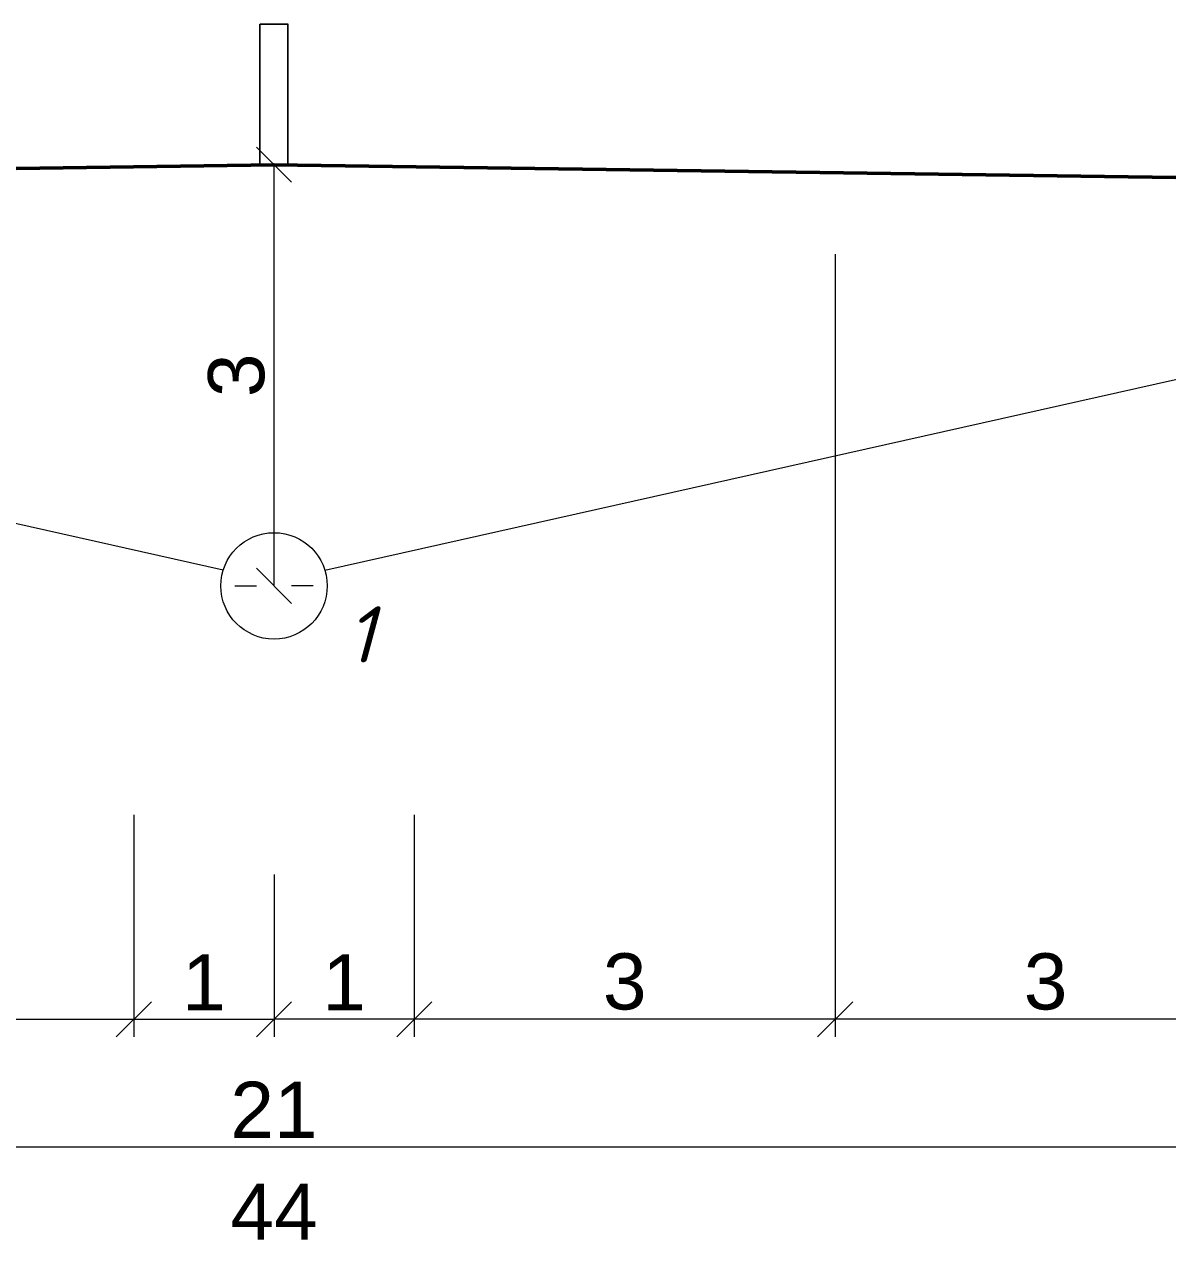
# Model space of a CAD drawing. Header units: millimetres. Extents: x -2123 to 5424, y -1286 to 835.
# Drawn here: x 44.67 to 52.82, y -232.31 to -223.65 of the extents above; entities that cross this region are included whole.
import ezdxf

# ---------------------------------------------------------------- set-up
doc = ezdxf.new("R2010")
doc.units = ezdxf.units.MM
doc.layers.get('0').update_dxf_attribs({"lineweight": 15})
for name, color, linetype, lineweight in [('Дор. Розм.', 7, 'Continuous', 50), ('Линия 0.2', 220, 'Continuous', 20), ('Линия 0.5', 26, 'Continuous', 50), ('Размер', 94, 'Continuous', 15)]:
    doc.layers.add(name, color=color, linetype=linetype, lineweight=lineweight)
doc.styles.get("Standard").update_dxf_attribs({"font": 'arial.ttf'})
doc.styles.add('стиль1', font='isocpeui.ttf')
doc.dimstyles.new('М-100', dxfattribs={"dimscale": 100, "dimtxt": 4, "dimasz": 2.5, "dimexe": 1.25, "dimexo": 3, "dimtad": 1, "dimlfac": 0.001, "dimtxsty": 'Standard', "dimblk": 'OBLIQUE', "dimcen": 2.5, "dimadec": 0, "dimazin": 0, "dimtfac": 1, "dimtmove": 0, "dimatfit": 3, "dimldrblk": 'OBLIQUE', "dimfxl": 1.25, "dimlwd": -1, "dimlwe": -1, "dimarcsym": 0})

# ---------------------------------------------------------------- blocks, each defined once
blk = doc.blocks.new('_Oblique')
at = {"color": 0, "linetype": 'ByBlock', "lineweight": -2}
blk.add_line((-0.5, -0.5), (0.5, 0.5), dxfattribs=at)
blk = doc.blocks.new('*D1026')
at = {"layer": 'Defpoints', "color": 0, "ltscale": 1000, "transparency": 16777216}
for p in [(41595.8, 17460.4), (38598.8, 13466.4), (38598.8, 11709.8)]:
    blk.add_point(p, dxfattribs=at)
at = {"layer": 'Размер', "color": 0, "ltscale": 1000, "transparency": 16777216}
for p, q in [((41595.8, 17160.4), (41595.8, 11584.8)), ((38598.8, 13166.4), (38598.8, 11584.8)), ((41595.8, 11709.8), (38598.8, 11709.8))]:
    blk.add_line(p, q, dxfattribs=at)
at = {"layer": 'Размер', "color": 0, "ltscale": 1000, "transparency": 16777216, "xscale": 250, "yscale": 250, "zscale": 250, "rotation": 180}
blk.add_blockref('_Oblique', (38598.8, 11709.8), dxfattribs=at)
at = {"layer": 'Размер', "color": 0, "ltscale": 1000, "transparency": 16777216, "xscale": 250, "yscale": 250, "zscale": 250}
blk.add_blockref('_Oblique', (41595.8, 11709.8), dxfattribs=at)
at = {"layer": 'Размер', "color": 0, "ltscale": 1000, "transparency": 16777216, "insert": (40097.3, 11976.7), "char_height": 400, "attachment_point": 5}
blk.add_mtext('3', dxfattribs=at)
blk = doc.blocks.new('*D1027')
at = {"layer": 'Defpoints', "color": 0, "ltscale": 1000, "transparency": 16777216}
for p in [(38598.8, 13466.4), (37600.2, 13040.8), (37600.2, 11709.8)]:
    blk.add_point(p, dxfattribs=at)
at = {"layer": 'Размер', "color": 0, "ltscale": 1000, "transparency": 16777216}
for p, q in [((38598.8, 13166.4), (38598.8, 11584.8)), ((37600.2, 12740.8), (37600.2, 11584.8)), ((38598.8, 11709.8), (37600.2, 11709.8))]:
    blk.add_line(p, q, dxfattribs=at)
at = {"layer": 'Размер', "color": 0, "ltscale": 1000, "transparency": 16777216, "xscale": 250, "yscale": 250, "zscale": 250, "rotation": 180}
blk.add_blockref('_Oblique', (37600.2, 11709.8), dxfattribs=at)
at = {"layer": 'Размер', "color": 0, "ltscale": 1000, "transparency": 16777216, "xscale": 250, "yscale": 250, "zscale": 250}
blk.add_blockref('_Oblique', (38598.8, 11709.8), dxfattribs=at)
at = {"layer": 'Размер', "color": 0, "ltscale": 1000, "transparency": 16777216, "insert": (38099.5, 11973.1), "char_height": 400, "attachment_point": 5}
blk.add_mtext('1', dxfattribs=at)
blk = doc.blocks.new('*D1031')
at = {"layer": 'Defpoints', "color": 0, "ltscale": 1000, "transparency": 16777216}
for p in [(37600.2, 17796.8), (37620.8, 17796.8), (37620.8, 14796.8)]:
    blk.add_point(p, dxfattribs=at)
at = {"layer": 'Размер', "color": 0, "ltscale": 1000, "transparency": 16777216}
for p, q in [((37320.8, 17796.8), (37475.2, 17796.8)), ((37600.2, 14796.8), (37600.2, 17796.8)), ((37320.8, 14796.8), (37475.2, 14796.8))]:
    blk.add_line(p, q, dxfattribs=at)
at = {"layer": 'Размер', "color": 0, "ltscale": 1000, "transparency": 16777216, "xscale": 250, "yscale": 250, "zscale": 250}
for p, rotation in [((37600.2, 17796.8), 90), ((37600.2, 14796.8), 270)]:
    blk.add_blockref('_Oblique', p, dxfattribs=dict(at, rotation=rotation))
at = {"layer": 'Размер', "color": 0, "ltscale": 1000, "transparency": 16777216, "insert": (37333.3, 16296.8), "char_height": 400, "attachment_point": 5, "rotation": 90}
blk.add_mtext('3', dxfattribs=at)
blk = doc.blocks.new('*D1032')
at = {"layer": 'Defpoints', "color": 0, "ltscale": 1000, "transparency": 16777216}
for p in [(57589.8, 13028.1), (17610.6, 11709.8), (57589.8, 10077.2)]:
    blk.add_point(p, dxfattribs=at)
at = {"layer": 'Размер', "color": 0, "ltscale": 1000, "transparency": 16777216}
for p, q in [((57589.8, 12728.1), (57589.8, 9952.2)), ((17610.6, 11409.8), (17610.6, 9952.2)), ((17610.6, 10077.2), (57589.8, 10077.2))]:
    blk.add_line(p, q, dxfattribs=at)
at = {"layer": 'Размер', "color": 0, "ltscale": 1000, "transparency": 16777216, "xscale": 250, "yscale": 250, "zscale": 250, "rotation": 180}
blk.add_blockref('_Oblique', (17610.6, 10077.2), dxfattribs=at)
at = {"layer": 'Размер', "color": 0, "ltscale": 1000, "transparency": 16777216, "xscale": 250, "yscale": 250, "zscale": 250}
blk.add_blockref('_Oblique', (57589.8, 10077.2), dxfattribs=at)
at = {"layer": 'Размер', "color": 0, "ltscale": 1000, "transparency": 16777216, "insert": (37600.2, 10339.7), "char_height": 400, "attachment_point": 5}
blk.add_mtext('44', dxfattribs=at)
blk = doc.blocks.new('*D1006')
at = {"layer": 'Defpoints', "color": 0, "ltscale": 1000, "transparency": 16777216}
for p in [(27109.9, 11709.8), (48089.8, 11709.1), (48089.8, 10801.5)]:
    blk.add_point(p, dxfattribs=at)
at = {"layer": 'Размер', "color": 0, "ltscale": 1000, "transparency": 16777216}
for p, q in [((27109.9, 11409.8), (27109.9, 10676.5)), ((48089.8, 11409.1), (48089.8, 10676.5)), ((27109.9, 10801.5), (48089.8, 10801.5))]:
    blk.add_line(p, q, dxfattribs=at)
at = {"layer": 'Размер', "color": 0, "ltscale": 1000, "transparency": 16777216, "xscale": 250, "yscale": 250, "zscale": 250, "rotation": 180}
blk.add_blockref('_Oblique', (27109.9, 10801.5), dxfattribs=at)
at = {"layer": 'Размер', "color": 0, "ltscale": 1000, "transparency": 16777216, "xscale": 250, "yscale": 250, "zscale": 250}
blk.add_blockref('_Oblique', (48089.8, 10801.5), dxfattribs=at)
at = {"layer": 'Размер', "color": 0, "ltscale": 1000, "transparency": 16777216, "insert": (37599.9, 11064.9), "char_height": 400, "attachment_point": 5}
blk.add_mtext('21', dxfattribs=at)
blk = doc.blocks.new('*D1008')
at = {"layer": 'Defpoints', "color": 0, "ltscale": 1000, "transparency": 16777216}
for p in [(44592.8, 17460.4), (41595.8, 13466.4), (41595.8, 11709.8)]:
    blk.add_point(p, dxfattribs=at)
at = {"layer": 'Размер', "color": 0, "ltscale": 1000, "transparency": 16777216}
for p, q in [((44592.8, 17160.4), (44592.8, 11584.8)), ((41595.8, 13166.4), (41595.8, 11584.8)), ((44592.8, 11709.8), (41595.8, 11709.8))]:
    blk.add_line(p, q, dxfattribs=at)
at = {"layer": 'Размер', "color": 0, "ltscale": 1000, "transparency": 16777216, "xscale": 250, "yscale": 250, "zscale": 250, "rotation": 180}
blk.add_blockref('_Oblique', (41595.8, 11709.8), dxfattribs=at)
at = {"layer": 'Размер', "color": 0, "ltscale": 1000, "transparency": 16777216, "xscale": 250, "yscale": 250, "zscale": 250}
blk.add_blockref('_Oblique', (44592.8, 11709.8), dxfattribs=at)
at = {"layer": 'Размер', "color": 0, "ltscale": 1000, "transparency": 16777216, "insert": (43094.3, 11976.7), "char_height": 400, "attachment_point": 5}
blk.add_mtext('3', dxfattribs=at)
blk = doc.blocks.new('*D1010')
at = {"layer": 'Defpoints', "color": 0, "ltscale": 1000, "transparency": 16777216}
for p in [(36601.6, 13466.4), (37600.2, 13040.8), (37600.2, 11709.8)]:
    blk.add_point(p, dxfattribs=at)
at = {"layer": 'Размер', "color": 0, "ltscale": 1000, "transparency": 16777216}
for p, q in [((36601.6, 13166.4), (36601.6, 11584.8)), ((37600.2, 12740.8), (37600.2, 11584.8)), ((36601.6, 11709.8), (37600.2, 11709.8))]:
    blk.add_line(p, q, dxfattribs=at)
at = {"layer": 'Размер', "color": 0, "ltscale": 1000, "transparency": 16777216, "xscale": 250, "yscale": 250, "zscale": 250, "rotation": 180}
blk.add_blockref('_Oblique', (36601.6, 11709.8), dxfattribs=at)
at = {"layer": 'Размер', "color": 0, "ltscale": 1000, "transparency": 16777216, "xscale": 250, "yscale": 250, "zscale": 250}
blk.add_blockref('_Oblique', (37600.2, 11709.8), dxfattribs=at)
at = {"layer": 'Размер', "color": 0, "ltscale": 1000, "transparency": 16777216, "insert": (37100.9, 11973.1), "char_height": 400, "attachment_point": 5}
blk.add_mtext('1', dxfattribs=at)
blk = doc.blocks.new('*D1011')
at = {"layer": 'Defpoints', "color": 0, "ltscale": 1000, "transparency": 16777216}
for p in [(37579.6, 17796.8), (37600.2, 17796.8), (37579.6, 14796.8)]:
    blk.add_point(p, dxfattribs=at)
at = {"layer": 'Размер', "color": 0, "ltscale": 1000, "transparency": 16777216}
for p, q in [((37600.2, 14796.8), (37600.2, 17796.8)), ((37879.6, 17796.8), (37725.2, 17796.8)), ((37879.6, 14796.8), (37725.2, 14796.8))]:
    blk.add_line(p, q, dxfattribs=at)
at = {"layer": 'Размер', "color": 0, "ltscale": 1000, "transparency": 16777216, "xscale": 250, "yscale": 250, "zscale": 250}
for p, rotation in [((37600.2, 17796.8), 90), ((37600.2, 14796.8), 270)]:
    blk.add_blockref('_Oblique', p, dxfattribs=dict(at, rotation=rotation))
at = {"layer": 'Размер', "color": 0, "ltscale": 1000, "transparency": 16777216, "insert": (37333.3, 16296.8), "char_height": 400, "attachment_point": 5, "rotation": 90}
blk.add_mtext('3', dxfattribs=at)
blk = doc.blocks.new('*D1013')
at = {"layer": 'Defpoints', "color": 0, "ltscale": 1000, "transparency": 16777216}
for p in [(33604.6, 17460.4), (36601.6, 13466.4), (36601.6, 11709.8)]:
    blk.add_point(p, dxfattribs=at)
at = {"layer": 'Размер', "color": 0, "ltscale": 1000, "transparency": 16777216}
for p, q in [((33604.6, 17160.4), (33604.6, 11584.8)), ((36601.6, 13166.4), (36601.6, 11584.8)), ((33604.6, 11709.8), (36601.6, 11709.8))]:
    blk.add_line(p, q, dxfattribs=at)
at = {"layer": 'Размер', "color": 0, "ltscale": 1000, "transparency": 16777216, "xscale": 250, "yscale": 250, "zscale": 250, "rotation": 180}
blk.add_blockref('_Oblique', (33604.6, 11709.8), dxfattribs=at)
at = {"layer": 'Размер', "color": 0, "ltscale": 1000, "transparency": 16777216, "xscale": 250, "yscale": 250, "zscale": 250}
blk.add_blockref('_Oblique', (36601.6, 11709.8), dxfattribs=at)
at = {"layer": 'Размер', "color": 0, "ltscale": 1000, "transparency": 16777216, "insert": (35103.1, 11976.7), "char_height": 400, "attachment_point": 5}
blk.add_mtext('3', dxfattribs=at)
blk = doc.blocks.new('*D1014')
at = {"layer": 'Defpoints', "color": 0, "ltscale": 1000, "transparency": 16777216}
for p in [(36601.6, 13466.4), (37600.2, 13040.8), (37600.2, 11709.8)]:
    blk.add_point(p, dxfattribs=at)
at = {"layer": 'Размер', "color": 0, "ltscale": 1000, "transparency": 16777216}
for p, q in [((36601.6, 13166.4), (36601.6, 11584.8)), ((37600.2, 12740.8), (37600.2, 11584.8)), ((36601.6, 11709.8), (37600.2, 11709.8))]:
    blk.add_line(p, q, dxfattribs=at)
at = {"layer": 'Размер', "color": 0, "ltscale": 1000, "transparency": 16777216, "xscale": 250, "yscale": 250, "zscale": 250, "rotation": 180}
blk.add_blockref('_Oblique', (36601.6, 11709.8), dxfattribs=at)
at = {"layer": 'Размер', "color": 0, "ltscale": 1000, "transparency": 16777216, "xscale": 250, "yscale": 250, "zscale": 250}
blk.add_blockref('_Oblique', (37600.2, 11709.8), dxfattribs=at)
at = {"layer": 'Размер', "color": 0, "ltscale": 1000, "transparency": 16777216, "insert": (37100.9, 11973.1), "char_height": 400, "attachment_point": 5}
blk.add_mtext('1', dxfattribs=at)
blk = doc.blocks.new('2')
at = {"layer": 'Линия 0.2', "color": 0, "ltscale": 1000}
for p, q in [((37238.062, 14908.353), (27710.613, 17046.783)), ((37962.355, 14908.353), (47489.804, 17046.783))]:
    blk.add_line(p, q, dxfattribs=at)
blk.add_circle((37600.209, 14796.77), 378.947, dxfattribs=at)
blk.add_circle((37600.209, 14796.77), 378.947, dxfattribs=at)
at = {"layer": 'Линия 0.5', "color": 0, "ltscale": 1000}
for p, q in [((27109.918, 17646.783), (37601.613, 17796.783)), ((48090.499, 17646.783), (37598.804, 17796.783))]:
    blk.add_line(p, q, dxfattribs=at)
at = {"layer": 'Размер', "color": 0, "ltscale": 1000}
for p, q in [((37498.804, 17796.783), (37498.804, 18796.783)), ((37498.804, 18796.783), (37698.804, 18796.783)), ((37498.804, 17796.783), (37498.804, 18796.783)), ((37498.804, 18796.783), (37698.804, 18796.783)), ((37501.613, 17796.783), (37501.613, 18796.783)), ((37701.613, 18796.783), (37501.613, 18796.783)), ((37501.613, 17796.783), (37501.613, 18796.783)), ((37701.613, 18796.783), (37501.613, 18796.783)), ((37698.804, 17796.783), (37698.804, 18796.783)), ((37698.804, 17796.783), (37698.804, 18796.783)), ((37701.613, 17796.783), (37701.613, 18796.783)), ((37701.613, 17796.783), (37701.613, 18796.783))]:
    blk.add_line(p, q, dxfattribs=at)
at = {"color": 0, "ltscale": 1000, "insert": (38313.253, 14650.992), "char_height": 400, "width": 760, "attachment_point": 3, "style": 'стиль1'}
blk.add_mtext('{\\fISOCPEUR|b0|i1|c204|p34;1}', dxfattribs=at)
at = {"layer": 'Размер', "color": 0, "ltscale": 1000}
for base, p1, p2, angle, picture, middle in [((37600.209, 17796.77), (37620.815, 14796.77), (37620.815, 17796.77), 90, '*D1031', (37333.343, 16296.77)), ((37600.209, 17796.77), (37579.602, 14796.77), (37579.602, 17796.77), 90, '*D1011', (37333.343, 16296.77)), ((36601.613, 11709.785), (33604.613, 17460.381), (36601.613, 13466.365), 0, '*D1013', (35103.113, 11976.651)), ((38598.804, 11709.785), (41595.804, 17460.381), (38598.804, 13466.365), 180, '*D1026', (40097.304, 11976.651)), ((41595.804, 11709.785), (44592.804, 17460.381), (41595.804, 13466.365), 180, '*D1008', (43094.304, 11976.651)), ((37600.209, 11709.785), (36601.613, 13466.365), (37600.209, 13040.777), 0, '*D1010', (37100.911, 11973.104)), ((37600.209, 11709.785), (36601.613, 13466.365), (37600.209, 13040.777), 0, '*D1014', (37100.911, 11973.104)), ((37600.209, 11709.785), (38598.804, 13466.365), (37600.209, 13040.777), 180, '*D1027', (38099.506, 11973.104))]:
    dim = blk.add_linear_dim(base=base, p1=p1, p2=p2, angle=angle, dimstyle='М-100', dxfattribs=at)
    dim.commit()
    dim.dimension.update_dxf_attribs({"geometry": picture, "text_midpoint": middle})
dim = blk.add_linear_dim(base=(57589.804, 10077.164), p1=(17610.613, 11709.785), p2=(57589.804, 13028.099), text='44', dimstyle='М-100', dxfattribs=at)
dim.commit()
dim.dimension.update_dxf_attribs({"geometry": '*D1032', "text_midpoint": (37600.209, 10077.164), "dimtype": 160})
dim = blk.add_linear_dim(base=(48089.804, 10801.546), p1=(27109.918, 11709.785), p2=(48089.804, 11709.09), text='21', dimstyle='М-100', dxfattribs=at)
dim.commit()
dim.dimension.update_dxf_attribs({"geometry": '*D1006', "text_midpoint": (37599.861, 11064.865)})

msp = doc.modelspace()

# ---------------------------------------------------------------- block references
at = {"layer": 'Дор. Розм.', "xscale": 0.001, "yscale": 0.001, "zscale": 0.001}
msp.add_blockref('2', (8.8515, -242.4478), dxfattribs=at)

doc.saveas('drawing.dxf')
